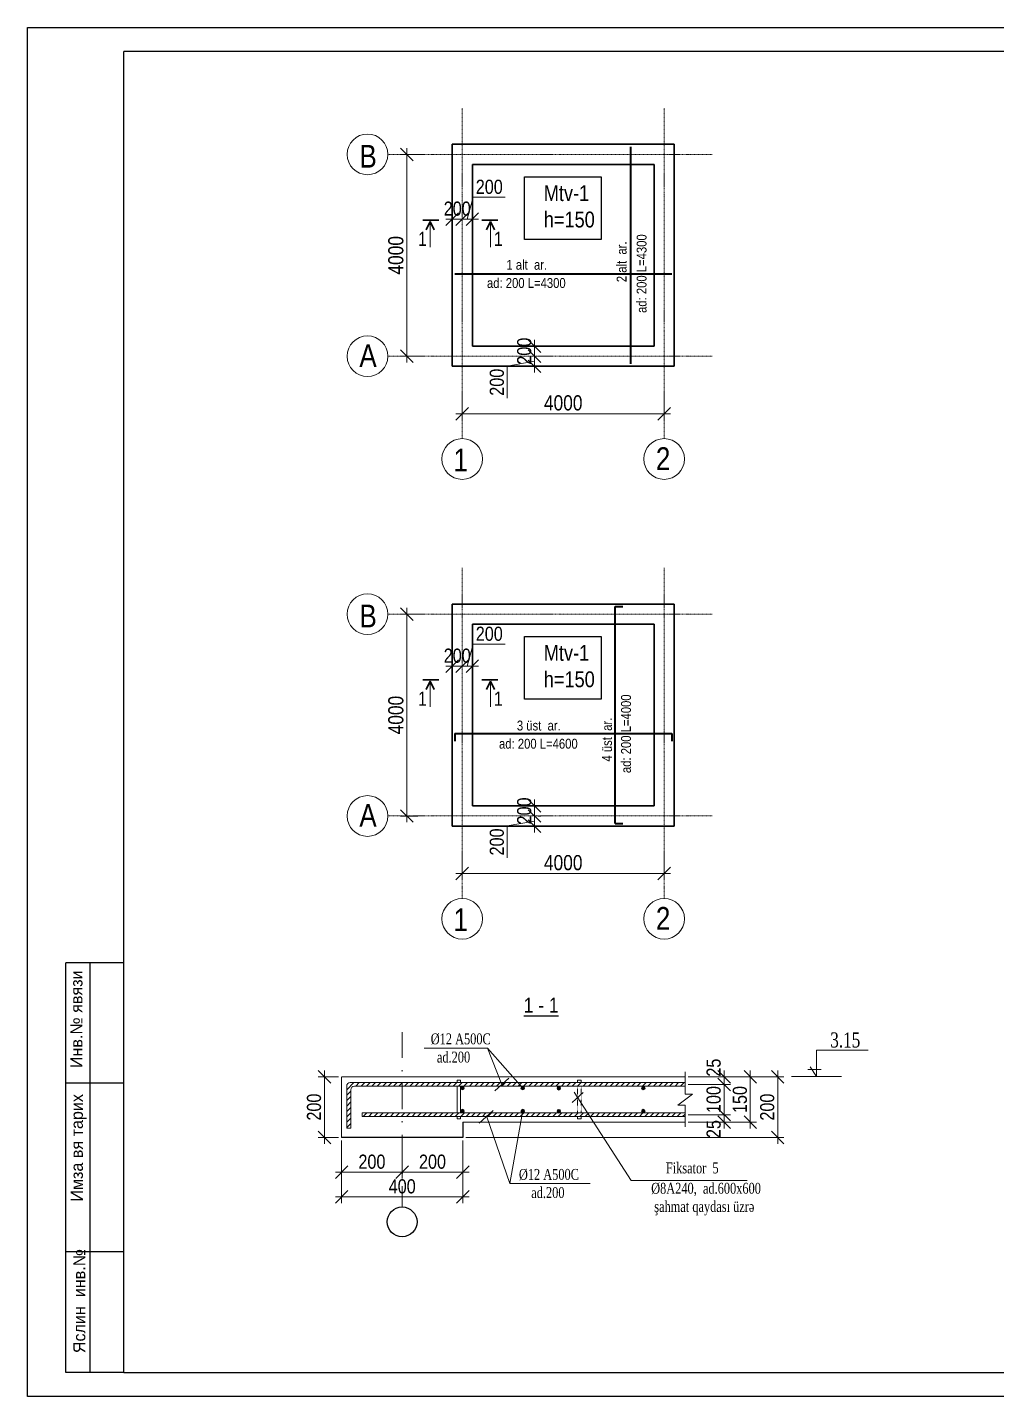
# Model space of a CAD drawing. Header units: millimetres. Extents: x 1321639 to 1366864, y -922319 to -736703.
# Drawn here: x 1328454 to 1347659, y -860063 to -832928 of the extents above; entities that cross this region are included whole.
import ezdxf

# ---------------------------------------------------------------- set-up
doc = ezdxf.new("R2010")
doc.units = ezdxf.units.MM
for name, pattern in [('DASHDOT', [25.4, 12.7, -6.35, 0, -6.35]), ('DASHDOTX2', [50.8, 25.4, -12.7, 0, -12.7]), ('HIDDENX2', [0.75, 0.5, -0.25]), ('Штрихпунктирная', [26.388888, 13.888888, -6.944444, 0, -5.555556])]:
    doc.linetypes.add(name, pattern=pattern)
for name, color, linetype, lineweight in [('arm1', 7, 'Continuous', 40), ('olchu', 253, 'Continuous', 9), ('Ox xetti', 1, 'DASHDOT', 18), ('oxlar_Ном._пера__1', 7, 'Continuous', 15), ('Rama', 75, 'Continuous', 25), ('XAT-1', 7, 'Continuous', 18), ('xett', 7, 'Continuous', 0)]:
    doc.layers.add(name, color=color, linetype=linetype, lineweight=lineweight)
for name, color, linetype in [('divarlar', 7, 'Continuous'), ('olculer', 7, 'Continuous'), ('Text', 7, 'Continuous')]:
    doc.layers.add(name, color=color, linetype=linetype)
doc.styles.add('400', font='times.ttf', dxfattribs={"width": 0.75, "height": 300})
doc.styles.add('CP_ATTR', font='A3TI(LA).TTF')
doc.styles.add('style1', font='A3TI(LA).TTF', dxfattribs={"height": 200})
doc.styles.add('style6', font='ARIALN.TTF', dxfattribs={"height": 300})
doc.styles.add('yazitipi', font='ARIALN.TTF')
doc.dimstyles.new('DIM_100', dxfattribs={"dimscale": 100, "dimtxt": 250, "dimasz": 2.5, "dimexe": 1.25, "dimexo": 0.625, "dimtad": 1, "dimdec": 0, "dimtxsty": 'style1', "dimblk": 'OBLIQUE', "dimcen": 2.5, "dimdle": 1.25, "dimclrd": 251, "dimclre": 251, "dimaunit": 1, "dimadec": 3, "dimazin": 0, "dimtfac": 1, "dimtdec": 0, "dimtmove": 1, "dimatfit": 3, "dimfxl": 1.25, "dimlwd": 5, "dimlwe": 5, "dimarcsym": 0})
doc.dimstyles.new('sevda', dxfattribs={"dimscale": 100, "dimtxt": 2.8, "dimasz": 2.5, "dimexe": 1.25, "dimexo": 0.625, "dimtad": 1, "dimtxsty": 'yazitipi', "dimblk": 'OBLIQUE', "dimcen": 2.5, "dimdle": 1.25, "dimclrd": 253, "dimclre": 253, "dimclrt": 73, "dimaunit": 1, "dimadec": 3, "dimazin": 0, "dimtfac": 1, "dimtmove": 1, "dimatfit": 3, "dimfxl": 1, "dimlwd": 13, "dimlwe": 13, "dimarcsym": 0})
pattern_1 = [(45, (1322777.28, -871992.78), (-53.6298, 53.6298), [])]

# ---------------------------------------------------------------- blocks, each defined once
blk = doc.blocks.new('_Oblique')
at = {"color": 0, "linetype": 'ByBlock', "lineweight": -2}
blk.add_line((-0.5, -0.5), (0.5, 0.5), dxfattribs=at)
blk = doc.blocks.new('*D151')
at = {"color": 251, "lineweight": 5, "transparency": 16777216}
for p, q in [((1337071, -840147), (1337071, -840712)), ((1341071, -840147), (1341071, -840712))]:
    blk.add_line(p, q, dxfattribs=at)
at = {"color": 251, "linetype": 'ByBlock', "lineweight": 5, "transparency": 16777216}
blk.add_line((1336946, -840587), (1341196, -840587), dxfattribs=at)
at = {"layer": 'Defpoints', "color": 0, "lineweight": 30, "transparency": 16777216}
for p in [(1337071, -840084), (1341071, -840084), (1341071, -840587)]:
    blk.add_point(p, dxfattribs=at)
at = {"color": 251, "lineweight": 5, "transparency": 16777216, "xscale": 250, "yscale": 250, "zscale": 250, "rotation": 180}
blk.add_blockref('_Oblique', (1337071, -840587), dxfattribs=at)
at = {"color": 251, "lineweight": 5, "transparency": 16777216, "xscale": 250, "yscale": 250, "zscale": 250}
blk.add_blockref('_Oblique', (1341071, -840587), dxfattribs=at)
at = {"color": 0, "transparency": 16777216, "insert": (1339071, -840371), "char_height": 300, "attachment_point": 5, "style": 'style6'}
blk.add_mtext('4000', dxfattribs=at)
blk = doc.blocks.new('*D118')
at = {"color": 251, "lineweight": 5, "transparency": 16777216}
for p, q in [((1336188, -835445), (1335847, -835445)), ((1336188, -839445), (1335847, -839445))]:
    blk.add_line(p, q, dxfattribs=at)
at = {"color": 251, "linetype": 'ByBlock', "lineweight": 5, "transparency": 16777216}
blk.add_line((1335972, -839570), (1335972, -835320), dxfattribs=at)
at = {"layer": 'Defpoints', "color": 0, "lineweight": 30, "transparency": 16777216}
for p in [(1335972, -835445), (1336251, -835445), (1336251, -839445)]:
    blk.add_point(p, dxfattribs=at)
at = {"color": 251, "lineweight": 5, "transparency": 16777216, "xscale": 250, "yscale": 250, "zscale": 250}
for p, rotation in [((1335972, -835445), 90), ((1335972, -839445), 270)]:
    blk.add_blockref('_Oblique', p, dxfattribs=dict(at, rotation=rotation))
at = {"color": 0, "transparency": 16777216, "insert": (1335756, -837445), "char_height": 300, "attachment_point": 5, "rotation": 90, "style": 'style6'}
blk.add_mtext('4000', dxfattribs=at)
blk = doc.blocks.new('dfvdvbvrtb')
at = {"lineweight": 25}
for p, q in [((1482917, -118590), (1523117, -118590)), ((1484917, -137990), (1483717, -137990)), ((1484917, -140490), (1483719, -140490)), ((1484917, -143990), (1483719, -143990)), ((1484917, -146490), (1483717, -146490)), ((1523117, -146990), (1482917, -146990))]:
    blk.add_line(p, q, dxfattribs=at)
at = {"color": 1, "lineweight": 25}
blk.add_line((1482917, -146990), (1482917, -118590), dxfattribs=at)
at = {"lineweight": 25, "ltscale": 15}
for p, q in [((1522617, -119090), (1484916, -119090)), ((1484917, -146490), (1522617, -146490))]:
    blk.add_line(p, q, dxfattribs=at)
at = {"color": 1, "lineweight": 25, "ltscale": 15}
blk.add_line((1484917, -146490), (1484917, -119089), dxfattribs=at)
at = {"lineweight": 25, "ltscale": 0.25}
for p, q in [((1483717, -146490), (1483717, -137990)), ((1484217, -146491), (1484217, -137990))]:
    blk.add_line(p, q, dxfattribs=at)
at = {"lineweight": 25, "char_height": 250, "width": 5959.93, "attachment_point": 1, "rotation": 90, "style": 'CP_ATTR'}
for s, insert in [('\\pt3143;Инв.№ явязи', (1483809, -140177)), ('\\pt3143;Имза вя тарих', (1483818, -142947)), ('\\pt3143;Яслин  инв.№', (1483868, -146089))]:
    blk.add_mtext(s, dxfattribs=dict(at, insert=insert))
blk = doc.blocks.new('*D130')
at = {"color": 253, "lineweight": 13, "transparency": 16777216}
for p, q in [((1341549, -853876), (1342383, -853876)), ((1342258, -853751), (1342258, -854601)), ((1341549, -854476), (1342383, -854476))]:
    blk.add_line(p, q, dxfattribs=at)
at = {"layer": 'Defpoints', "color": 0, "lineweight": 30, "transparency": 16777216}
for p in [(1341486, -853876), (1341486, -854476), (1342258, -854476)]:
    blk.add_point(p, dxfattribs=at)
at = {"color": 253, "lineweight": 13, "transparency": 16777216, "xscale": 250, "yscale": 250, "zscale": 250}
for p, rotation in [((1342258, -853876), 90), ((1342258, -854476), 270)]:
    blk.add_blockref('_Oblique', p, dxfattribs=dict(at, rotation=rotation))
at = {"color": 73, "transparency": 16777216, "insert": (1342053, -854176), "char_height": 280, "attachment_point": 5, "rotation": 90, "style": 'yazitipi'}
blk.add_mtext('{\\C256;100}', dxfattribs=at)
blk = doc.blocks.new('*D131')
at = {"color": 253, "lineweight": 13, "transparency": 16777216}
for p, q in [((1342258, -853601), (1342258, -854001)), ((1341549, -853726), (1342383, -853726)), ((1341549, -853876), (1342383, -853876))]:
    blk.add_line(p, q, dxfattribs=at)
at = {"layer": 'Defpoints', "color": 0, "lineweight": 30, "transparency": 16777216}
for p in [(1341486, -853726), (1341486, -853876), (1342258, -853876)]:
    blk.add_point(p, dxfattribs=at)
at = {"color": 253, "lineweight": 13, "transparency": 16777216, "xscale": 250, "yscale": 250, "zscale": 250}
for p, rotation in [((1342258, -853726), 90), ((1342258, -853876), 270)]:
    blk.add_blockref('_Oblique', p, dxfattribs=dict(at, rotation=rotation))
at = {"color": 73, "transparency": 16777216, "insert": (1342053, -853544), "char_height": 280, "attachment_point": 5, "rotation": 90, "style": 'yazitipi'}
blk.add_mtext('{\\C256;25}', dxfattribs=at)
blk = doc.blocks.new('*D132')
at = {"color": 253, "lineweight": 13, "transparency": 16777216}
for p, q in [((1341549, -854476), (1342383, -854476)), ((1342258, -854351), (1342258, -854751)), ((1341549, -854626), (1342383, -854626))]:
    blk.add_line(p, q, dxfattribs=at)
at = {"layer": 'Defpoints', "color": 0, "lineweight": 30, "transparency": 16777216}
for p in [(1341486, -854476), (1341486, -854626), (1342258, -854626)]:
    blk.add_point(p, dxfattribs=at)
at = {"color": 253, "lineweight": 13, "transparency": 16777216, "xscale": 250, "yscale": 250, "zscale": 250}
for p, rotation in [((1342258, -854476), 90), ((1342258, -854626), 270)]:
    blk.add_blockref('_Oblique', p, dxfattribs=dict(at, rotation=rotation))
at = {"color": 73, "transparency": 16777216, "insert": (1342053, -854761), "char_height": 280, "attachment_point": 5, "rotation": 90, "style": 'yazitipi'}
blk.add_mtext('{\\C256;25}', dxfattribs=at)
blk = doc.blocks.new('*D41')
at = {"color": 253, "lineweight": 13, "transparency": 16777216}
for p, q in [((1342779, -853601), (1342779, -854751)), ((1341549, -853726), (1342904, -853726)), ((1341549, -854626), (1342904, -854626))]:
    blk.add_line(p, q, dxfattribs=at)
at = {"layer": 'Defpoints', "color": 0, "lineweight": 30, "transparency": 16777216}
for p in [(1341486, -853726), (1341486, -854626), (1342779, -854626)]:
    blk.add_point(p, dxfattribs=at)
at = {"color": 253, "lineweight": 13, "transparency": 16777216, "xscale": 250, "yscale": 250, "zscale": 250}
for p, rotation in [((1342779, -853726), 90), ((1342779, -854626), 270)]:
    blk.add_blockref('_Oblique', p, dxfattribs=dict(at, rotation=rotation))
at = {"color": 73, "transparency": 16777216, "insert": (1342573, -854176), "char_height": 280, "attachment_point": 5, "rotation": 90, "style": 'yazitipi'}
blk.add_mtext('{\\C256;150}', dxfattribs=at)
blk = doc.blocks.new('*D42')
at = {"color": 253, "lineweight": 13, "transparency": 16777216}
for p, q in [((1343321, -853601), (1343321, -855051)), ((1341549, -853726), (1343446, -853726)), ((1337139, -854926), (1343446, -854926))]:
    blk.add_line(p, q, dxfattribs=at)
at = {"layer": 'Defpoints', "color": 0, "lineweight": 30, "transparency": 16777216}
for p in [(1341486, -853726), (1337077, -854926), (1343321, -854926)]:
    blk.add_point(p, dxfattribs=at)
at = {"color": 253, "lineweight": 13, "transparency": 16777216, "xscale": 250, "yscale": 250, "zscale": 250}
for p, rotation in [((1343321, -853726), 90), ((1343321, -854926), 270)]:
    blk.add_blockref('_Oblique', p, dxfattribs=dict(at, rotation=rotation))
at = {"color": 73, "transparency": 16777216, "insert": (1343115, -854326), "char_height": 280, "attachment_point": 5, "rotation": 90, "style": 'yazitipi'}
blk.add_mtext('{\\C256;200}', dxfattribs=at)
blk = doc.blocks.new('*D133')
at = {"color": 253, "lineweight": 13, "transparency": 16777216}
for p, q in [((1334339, -853601), (1334339, -855051)), ((1334618, -853726), (1334214, -853726)), ((1334618, -854926), (1334214, -854926))]:
    blk.add_line(p, q, dxfattribs=at)
at = {"layer": 'Defpoints', "color": 0, "lineweight": 30, "transparency": 16777216}
for p in [(1334681, -853726), (1334339, -854926), (1334681, -854926)]:
    blk.add_point(p, dxfattribs=at)
at = {"color": 253, "lineweight": 13, "transparency": 16777216, "xscale": 250, "yscale": 250, "zscale": 250}
for p, rotation in [((1334339, -853726), 90), ((1334339, -854926), 270)]:
    blk.add_blockref('_Oblique', p, dxfattribs=dict(at, rotation=rotation))
at = {"color": 73, "transparency": 16777216, "insert": (1334134, -854326), "char_height": 280, "attachment_point": 5, "rotation": 90, "style": 'yazitipi'}
blk.add_mtext('{\\C256;200}', dxfattribs=at)
blk = doc.blocks.new('*D43')
at = {"color": 253, "lineweight": 13, "transparency": 16777216}
for p, q in [((1334681, -854988), (1334681, -855739)), ((1335881, -854988), (1335881, -855739)), ((1336006, -855614), (1334556, -855614))]:
    blk.add_line(p, q, dxfattribs=at)
at = {"layer": 'Defpoints', "color": 0, "lineweight": 30, "transparency": 16777216}
for p in [(1334681, -854926), (1335881, -854926), (1334681, -855614)]:
    blk.add_point(p, dxfattribs=at)
at = {"color": 253, "lineweight": 13, "transparency": 16777216, "xscale": 250, "yscale": 250, "zscale": 250, "rotation": 180}
blk.add_blockref('_Oblique', (1334681, -855614), dxfattribs=at)
at = {"color": 253, "lineweight": 13, "transparency": 16777216, "xscale": 250, "yscale": 250, "zscale": 250}
blk.add_blockref('_Oblique', (1335881, -855614), dxfattribs=at)
at = {"color": 73, "transparency": 16777216, "insert": (1335281, -855409), "char_height": 280, "attachment_point": 5, "style": 'yazitipi'}
blk.add_mtext('{\\C256;200}', dxfattribs=at)
blk = doc.blocks.new('*D44')
at = {"color": 253, "lineweight": 13, "transparency": 16777216}
for p, q in [((1335881, -854988), (1335881, -855739)), ((1337081, -854988), (1337081, -855739)), ((1337206, -855614), (1335756, -855614))]:
    blk.add_line(p, q, dxfattribs=at)
at = {"layer": 'Defpoints', "color": 0, "lineweight": 30, "transparency": 16777216}
for p in [(1335881, -854926), (1337081, -854926), (1335881, -855614)]:
    blk.add_point(p, dxfattribs=at)
at = {"color": 253, "lineweight": 13, "transparency": 16777216, "xscale": 250, "yscale": 250, "zscale": 250, "rotation": 180}
blk.add_blockref('_Oblique', (1335881, -855614), dxfattribs=at)
at = {"color": 253, "lineweight": 13, "transparency": 16777216, "xscale": 250, "yscale": 250, "zscale": 250}
blk.add_blockref('_Oblique', (1337081, -855614), dxfattribs=at)
at = {"color": 73, "transparency": 16777216, "insert": (1336481, -855409), "char_height": 280, "attachment_point": 5, "style": 'yazitipi'}
blk.add_mtext('{\\C256;200}', dxfattribs=at)
blk = doc.blocks.new('*D134')
at = {"color": 253, "lineweight": 13, "transparency": 16777216}
for p, q in [((1334681, -854988), (1334681, -856229)), ((1337081, -854988), (1337081, -856229)), ((1334556, -856104), (1337206, -856104))]:
    blk.add_line(p, q, dxfattribs=at)
at = {"layer": 'Defpoints', "color": 0, "lineweight": 30, "transparency": 16777216}
for p in [(1334681, -854926), (1337081, -854926), (1337081, -856104)]:
    blk.add_point(p, dxfattribs=at)
at = {"color": 253, "lineweight": 13, "transparency": 16777216, "xscale": 250, "yscale": 250, "zscale": 250, "rotation": 180}
blk.add_blockref('_Oblique', (1334681, -856104), dxfattribs=at)
at = {"color": 253, "lineweight": 13, "transparency": 16777216, "xscale": 250, "yscale": 250, "zscale": 250}
blk.add_blockref('_Oblique', (1337081, -856104), dxfattribs=at)
at = {"color": 73, "transparency": 16777216, "insert": (1335881, -855898), "char_height": 280, "attachment_point": 5, "style": 'yazitipi'}
blk.add_mtext('{\\C256;400}', dxfattribs=at)
blk = doc.blocks.new('*D45')
at = {"color": 253, "lineweight": 13, "transparency": 16777216}
for p, q in [((1337196, -836728), (1336746, -836728)), ((1336871, -836665), (1336871, -836603)), ((1337071, -836665), (1337071, -836603))]:
    blk.add_line(p, q, dxfattribs=at)
at = {"layer": 'Defpoints', "color": 0, "lineweight": 15, "transparency": 16777216}
for p in [(1336871, -836728), (1336871, -836728), (1337071, -836728)]:
    blk.add_point(p, dxfattribs=at)
at = {"color": 253, "lineweight": 13, "transparency": 16777216, "xscale": 250, "yscale": 250, "zscale": 250, "rotation": 180}
blk.add_blockref('_Oblique', (1336871, -836728), dxfattribs=at)
at = {"color": 253, "lineweight": 13, "transparency": 16777216, "xscale": 250, "yscale": 250, "zscale": 250}
blk.add_blockref('_Oblique', (1337071, -836728), dxfattribs=at)
at = {"color": 73, "transparency": 16777216, "insert": (1336971, -836522), "char_height": 280, "attachment_point": 5, "style": 'yazitipi'}
blk.add_mtext('{\\C256;200}', dxfattribs=at)
blk = doc.blocks.new('*D46')
at = {"color": 253, "lineweight": 13, "transparency": 16777216}
for p, q in [((1337171, -836728), (1337288, -836294)), ((1337288, -836294), (1337924, -836294)), ((1336946, -836728), (1337396, -836728)), ((1337071, -836665), (1337071, -836603)), ((1337271, -836665), (1337271, -836603))]:
    blk.add_line(p, q, dxfattribs=at)
at = {"layer": 'Defpoints', "color": 0, "lineweight": 15, "transparency": 16777216}
for p in [(1337071, -836728), (1337271, -836728), (1337271, -836728)]:
    blk.add_point(p, dxfattribs=at)
at = {"color": 253, "lineweight": 13, "transparency": 16777216, "xscale": 250, "yscale": 250, "zscale": 250, "rotation": 180}
blk.add_blockref('_Oblique', (1337071, -836728), dxfattribs=at)
at = {"color": 253, "lineweight": 13, "transparency": 16777216, "xscale": 250, "yscale": 250, "zscale": 250}
blk.add_blockref('_Oblique', (1337271, -836728), dxfattribs=at)
at = {"color": 73, "transparency": 16777216, "insert": (1337606, -836089), "char_height": 280, "attachment_point": 5, "style": 'yazitipi'}
blk.add_mtext('{\\C256;200}', dxfattribs=at)
blk = doc.blocks.new('*D47')
at = {"color": 253, "lineweight": 13, "transparency": 16777216}
for p, q in [((1338505, -839570), (1338505, -839120)), ((1338568, -839245), (1338630, -839245)), ((1338568, -839445), (1338630, -839445))]:
    blk.add_line(p, q, dxfattribs=at)
at = {"layer": 'Defpoints', "color": 0, "lineweight": 30, "transparency": 16777216}
for p in [(1338505, -839245), (1338505, -839245), (1338505, -839445)]:
    blk.add_point(p, dxfattribs=at)
at = {"color": 253, "lineweight": 13, "transparency": 16777216, "xscale": 250, "yscale": 250, "zscale": 250}
for p, rotation in [((1338505, -839245), 90), ((1338505, -839445), 270)]:
    blk.add_blockref('_Oblique', p, dxfattribs=dict(at, rotation=rotation))
at = {"color": 73, "transparency": 16777216, "insert": (1338300, -839345), "char_height": 280, "attachment_point": 5, "rotation": 90, "style": 'yazitipi'}
blk.add_mtext('{\\C256;200}', dxfattribs=at)
blk = doc.blocks.new('*D48')
at = {"color": 253, "lineweight": 13, "transparency": 16777216}
for p, q in [((1338505, -839545), (1337962, -839642)), ((1338505, -839320), (1338505, -839770)), ((1338568, -839445), (1338630, -839445)), ((1337962, -839642), (1337962, -840277)), ((1338568, -839645), (1338630, -839645))]:
    blk.add_line(p, q, dxfattribs=at)
at = {"layer": 'Defpoints', "color": 0, "lineweight": 30, "transparency": 16777216}
for p in [(1338505, -839445), (1338505, -839645), (1338505, -839645)]:
    blk.add_point(p, dxfattribs=at)
at = {"color": 253, "lineweight": 13, "transparency": 16777216, "xscale": 250, "yscale": 250, "zscale": 250}
for p, rotation in [((1338505, -839445), 90), ((1338505, -839645), 270)]:
    blk.add_blockref('_Oblique', p, dxfattribs=dict(at, rotation=rotation))
at = {"color": 73, "transparency": 16777216, "insert": (1337757, -839960), "char_height": 280, "attachment_point": 5, "rotation": 90, "style": 'yazitipi'}
blk.add_mtext('{\\C0;200}', dxfattribs=at)
blk = doc.blocks.new('*D137')
at = {"color": 251, "lineweight": 5, "transparency": 16777216}
for p, q in [((1337071, -849258), (1337071, -849823)), ((1341071, -849258), (1341071, -849823))]:
    blk.add_line(p, q, dxfattribs=at)
at = {"color": 251, "linetype": 'ByBlock', "lineweight": 5, "transparency": 16777216}
blk.add_line((1336946, -849698), (1341196, -849698), dxfattribs=at)
at = {"layer": 'Defpoints', "color": 0, "lineweight": 30, "transparency": 16777216}
for p in [(1337071, -849196), (1341071, -849196), (1341071, -849698)]:
    blk.add_point(p, dxfattribs=at)
at = {"color": 251, "lineweight": 5, "transparency": 16777216, "xscale": 250, "yscale": 250, "zscale": 250, "rotation": 180}
blk.add_blockref('_Oblique', (1337071, -849698), dxfattribs=at)
at = {"color": 251, "lineweight": 5, "transparency": 16777216, "xscale": 250, "yscale": 250, "zscale": 250}
blk.add_blockref('_Oblique', (1341071, -849698), dxfattribs=at)
at = {"color": 0, "transparency": 16777216, "insert": (1339071, -849483), "char_height": 300, "attachment_point": 5, "style": 'style6'}
blk.add_mtext('4000', dxfattribs=at)
blk = doc.blocks.new('*D90')
at = {"color": 251, "linetype": 'ByBlock', "lineweight": 5, "transparency": 16777216}
blk.add_line((1335972, -848682), (1335972, -844432), dxfattribs=at)
at = {"color": 251, "lineweight": 5, "transparency": 16777216}
for p, q in [((1336188, -844557), (1335847, -844557)), ((1336188, -848557), (1335847, -848557))]:
    blk.add_line(p, q, dxfattribs=at)
at = {"layer": 'Defpoints', "color": 0, "lineweight": 30, "transparency": 16777216}
for p in [(1335972, -844557), (1336251, -844557), (1336251, -848557)]:
    blk.add_point(p, dxfattribs=at)
at = {"color": 251, "lineweight": 5, "transparency": 16777216, "xscale": 250, "yscale": 250, "zscale": 250}
for p, rotation in [((1335972, -844557), 90), ((1335972, -848557), 270)]:
    blk.add_blockref('_Oblique', p, dxfattribs=dict(at, rotation=rotation))
at = {"color": 0, "transparency": 16777216, "insert": (1335756, -846557), "char_height": 300, "attachment_point": 5, "rotation": 90, "style": 'style6'}
blk.add_mtext('4000', dxfattribs=at)
blk = doc.blocks.new('*D91')
at = {"color": 253, "lineweight": 13, "transparency": 16777216}
for p, q in [((1336871, -845524), (1336871, -845462)), ((1337071, -845524), (1337071, -845462)), ((1337196, -845587), (1336746, -845587))]:
    blk.add_line(p, q, dxfattribs=at)
at = {"layer": 'Defpoints', "color": 0, "lineweight": 30, "transparency": 16777216}
for p in [(1336871, -845587), (1336871, -845587), (1337071, -845587)]:
    blk.add_point(p, dxfattribs=at)
at = {"color": 253, "lineweight": 13, "transparency": 16777216, "xscale": 250, "yscale": 250, "zscale": 250, "rotation": 180}
blk.add_blockref('_Oblique', (1336871, -845587), dxfattribs=at)
at = {"color": 253, "lineweight": 13, "transparency": 16777216, "xscale": 250, "yscale": 250, "zscale": 250}
blk.add_blockref('_Oblique', (1337071, -845587), dxfattribs=at)
at = {"color": 73, "transparency": 16777216, "insert": (1336971, -845381), "char_height": 280, "attachment_point": 5, "style": 'yazitipi'}
blk.add_mtext('{\\C256;200}', dxfattribs=at)
blk = doc.blocks.new('*D92')
at = {"color": 253, "lineweight": 13, "transparency": 16777216}
for p, q in [((1337171, -845587), (1337288, -845153)), ((1337288, -845153), (1337924, -845153)), ((1337071, -845524), (1337071, -845462)), ((1337271, -845524), (1337271, -845462)), ((1336946, -845587), (1337396, -845587))]:
    blk.add_line(p, q, dxfattribs=at)
at = {"layer": 'Defpoints', "color": 0, "lineweight": 30, "transparency": 16777216}
for p in [(1337071, -845587), (1337271, -845587), (1337271, -845587)]:
    blk.add_point(p, dxfattribs=at)
at = {"color": 253, "lineweight": 13, "transparency": 16777216, "xscale": 250, "yscale": 250, "zscale": 250, "rotation": 180}
blk.add_blockref('_Oblique', (1337071, -845587), dxfattribs=at)
at = {"color": 253, "lineweight": 13, "transparency": 16777216, "xscale": 250, "yscale": 250, "zscale": 250}
blk.add_blockref('_Oblique', (1337271, -845587), dxfattribs=at)
at = {"color": 73, "transparency": 16777216, "insert": (1337606, -844947), "char_height": 280, "attachment_point": 5, "style": 'yazitipi'}
blk.add_mtext('{\\C256;200}', dxfattribs=at)
blk = doc.blocks.new('*D93')
at = {"color": 253, "lineweight": 13, "transparency": 16777216}
for p, q in [((1338505, -848682), (1338505, -848232)), ((1338568, -848357), (1338630, -848357)), ((1338568, -848557), (1338630, -848557))]:
    blk.add_line(p, q, dxfattribs=at)
at = {"layer": 'Defpoints', "color": 0, "lineweight": 30, "transparency": 16777216}
for p in [(1338505, -848357), (1338505, -848357), (1338505, -848557)]:
    blk.add_point(p, dxfattribs=at)
at = {"color": 253, "lineweight": 13, "transparency": 16777216, "xscale": 250, "yscale": 250, "zscale": 250}
for p, rotation in [((1338505, -848357), 90), ((1338505, -848557), 270)]:
    blk.add_blockref('_Oblique', p, dxfattribs=dict(at, rotation=rotation))
at = {"color": 73, "transparency": 16777216, "insert": (1338300, -848457), "char_height": 280, "attachment_point": 5, "rotation": 90, "style": 'yazitipi'}
blk.add_mtext('{\\C256;200}', dxfattribs=at)
blk = doc.blocks.new('*D94')
at = {"color": 253, "lineweight": 13, "transparency": 16777216}
for p, q in [((1338505, -848432), (1338505, -848882)), ((1338505, -848657), (1337962, -848754)), ((1337962, -848754), (1337962, -849389)), ((1338568, -848557), (1338630, -848557)), ((1338568, -848757), (1338630, -848757))]:
    blk.add_line(p, q, dxfattribs=at)
at = {"layer": 'Defpoints', "color": 0, "lineweight": 30, "transparency": 16777216}
for p in [(1338505, -848557), (1338505, -848757), (1338505, -848757)]:
    blk.add_point(p, dxfattribs=at)
at = {"color": 253, "lineweight": 13, "transparency": 16777216, "xscale": 250, "yscale": 250, "zscale": 250}
for p, rotation in [((1338505, -848557), 90), ((1338505, -848757), 270)]:
    blk.add_blockref('_Oblique', p, dxfattribs=dict(at, rotation=rotation))
at = {"color": 73, "transparency": 16777216, "insert": (1337757, -849071), "char_height": 280, "attachment_point": 5, "rotation": 90, "style": 'yazitipi'}
blk.add_mtext('{\\C0;200}', dxfattribs=at)

msp = doc.modelspace()

# ---------------------------------------------------------------- hatches: boundary and pattern name
at = {"layer": 'arm1', "lineweight": 0}
h = msp.add_hatch(dxfattribs=at)
h.set_pattern_fill('ANSI31', color=4, scale=23.887872, style=0)
h.set_pattern_definition(pattern_1)
edge = h.paths.add_edge_path()
edge.add_line((1334781.295, -854740.144), (1334781.295, -853911.802))
edge.add_arc((1334852.958, -853911.802), 71.664, 90, 179.9999998, ccw=False)
edge.add_line((1334852.958, -853840.139), (1341486.433, -853840.139))
edge.add_line((1341486.433, -853840.139), (1341486.433, -853911.802))
edge.add_line((1341486.433, -853911.802), (1334932.988, -853911.802))
edge.add_arc((1334932.988, -853983.466), 71.664, 90, 180)
edge.add_line((1334861.324, -853983.466), (1334861.324, -854740.144))
edge.add_line((1334861.324, -854740.144), (1334781.295, -854740.144))
for points in [[(1337110.756, -853947.61, 1), (1337039.092, -853947.61, 1)], [(1338305.149, -853947.61, 1), (1338233.486, -853947.61, 1)], [(1339020.73, -853951.698, 1), (1338949.067, -853951.698, 1)], [(1340693.937, -853947.61, 1), (1340622.273, -853947.61, 1)], [(1337110.756, -854404.32, 1), (1337039.092, -854404.32, 1)], [(1338305.149, -854404.32, 1), (1338233.486, -854404.32, 1)], [(1339020.73, -854408.409, 1), (1338949.067, -854408.409, 1)], [(1340693.937, -854404.32, 1), (1340622.273, -854404.32, 1)]]:
    msp.add_hatch(color=4, dxfattribs=at).paths.add_polyline_path(points)
h = msp.add_hatch(dxfattribs=at)
h.set_pattern_fill('ANSI31', color=4, scale=23.887872, style=0)
h.set_pattern_definition(pattern_1)
h.paths.add_polyline_path([(1335087.792, -854440.139), (1341486.433, -854440.139), (1341486.433, -854511.802), (1335087.792, -854511.802)])

# ---------------------------------------------------------------- linework, layer by layer
at = {"color": 3, "lineweight": 35, "ltscale": 15}
for p, q in [((1340408.841, -839595.158), (1340408.841, -835295.158)), ((1336920.601, -837811.577), (1341220.601, -837811.577)), ((1340103.672, -848706.677), (1340103.672, -844406.677)), ((1340103.672, -844406.677), (1340253.672, -844406.677)), ((1336920.601, -846923.096), (1341220.601, -846923.096)), ((1336920.601, -846923.096), (1336920.601, -847073.096)), ((1341220.601, -846923.096), (1341220.601, -847073.096)), ((1340103.672, -848706.677), (1340253.672, -848706.677))]:
    msp.add_line(p, q, dxfattribs=at)
at = {"color": 0, "lineweight": 30, "ltscale": 80}
for p, q in [((1336605.426, -836747.168), (1336291.84, -836747.168)), ((1336436.041, -836776.021), (1336356.722, -836938.942)), ((1336436.041, -836776.021), (1336515.361, -836938.942)), ((1337461.732, -836747.168), (1337775.318, -836747.168)), ((1337631.117, -836776.021), (1337551.797, -836938.942)), ((1337631.117, -836776.021), (1337710.436, -836938.942)), ((1336605.426, -845858.686), (1336291.84, -845858.686)), ((1336436.041, -845887.539), (1336356.722, -846050.461)), ((1336436.041, -845887.539), (1336515.361, -846050.461)), ((1337461.732, -845858.686), (1337775.318, -845858.686)), ((1337631.117, -845887.539), (1337551.797, -846050.461)), ((1337631.117, -845887.539), (1337710.436, -846050.461))]:
    msp.add_line(p, q, dxfattribs=at)
at = {"color": 0, "lineweight": 20, "ltscale": 80}
for p, q in [((1336436.041, -837281.488), (1336436.041, -836776.021)), ((1337631.117, -837281.488), (1337631.117, -836776.021)), ((1336436.041, -846393.007), (1336436.041, -845887.539)), ((1337631.117, -846393.007), (1337631.117, -845887.539))]:
    msp.add_line(p, q, dxfattribs=at)
at = {"color": 0, "lineweight": 9}
for p, q in [((1344089.075, -853716.726), (1344089.075, -853196.656)), ((1344089.075, -853196.656), (1345115.751, -853196.656)), ((1343916.837, -853578.073), (1344184.794, -853578.073)), ((1344089.075, -853716.726), (1343966.994, -853528.016))]:
    msp.add_line(p, q, dxfattribs=at)
at = {"color": 0, "lineweight": 13}
msp.add_line((1343593.713, -853716.726), (1344584.436, -853716.726), dxfattribs=at)
for p, q in [((1337080.727, -854625.971), (1337080.727, -854925.971)), ((1337080.727, -854925.971), (1334680.727, -854925.971))]:
    msp.add_line(p, q)
for points in [[(1336870.601, -839645.158), (1341270.601, -839645.158), (1341270.601, -835245.158), (1336870.601, -835245.158)], [(1336870.601, -848756.677), (1341270.601, -848756.677), (1341270.601, -844356.677), (1336870.601, -844356.677)]]:
    msp.add_lwpolyline(points, close=True)
at = {"ltscale": 15}
for points in [[(1338304.961, -835888.54), (1339822.735, -835888.54), (1339822.735, -837132.473), (1338304.961, -837132.473)], [(1338304.961, -845000.059), (1339822.735, -845000.059), (1339822.735, -846243.992), (1338304.961, -846243.992)]]:
    msp.add_lwpolyline(points, close=True, dxfattribs=at)
at = {"layer": 'arm1', "color": 4, "lineweight": 0}
for p, q in [((1341486.433, -853840.139), (1334852.958, -853840.139)), ((1341486.433, -853911.802), (1335039.679, -853911.802)), ((1336967.482, -853795.204), (1336967.482, -853840.139)), ((1336967.482, -853795.204), (1337039.146, -853795.204)), ((1336967.482, -853911.802), (1336967.482, -854440.139)), ((1337039.146, -853795.204), (1337039.146, -853840.139)), ((1337039.146, -853911.802), (1337039.146, -854440.139)), ((1339356.269, -853795.204), (1339356.269, -853840.139)), ((1339356.269, -853795.204), (1339427.933, -853795.204)), ((1339427.933, -853795.204), (1339427.933, -853840.139)), ((1341486.433, -854440.139), (1335087.792, -854440.139)), ((1341486.433, -854511.802), (1335087.792, -854511.802)), ((1336967.482, -854511.802), (1336967.482, -854557.185)), ((1336967.482, -854557.185), (1337039.146, -854557.185)), ((1337039.146, -854511.802), (1337039.146, -854557.185)), ((1339356.269, -854511.802), (1339356.269, -854557.185)), ((1339356.269, -854557.185), (1339427.933, -854557.185)), ((1339427.933, -854511.802), (1339427.933, -854557.185))]:
    msp.add_line(p, q, dxfattribs=at)
at = {"layer": 'arm1', "color": 4, "linetype": 'HIDDENX2', "lineweight": 0, "ltscale": 0.02}
for p, q in [((1339356.269, -853911.802), (1339356.269, -854440.139)), ((1339427.933, -853911.802), (1339427.933, -854440.139))]:
    msp.add_line(p, q, dxfattribs=at)
at = {"layer": 'arm1', "color": 4, "lineweight": 0}
msp.add_lwpolyline([(1334781.295, -854740.144), (1334781.295, -853911.802, -0.414213561), (1334852.958, -853840.139), (1341486.433, -853840.139), (1341486.433, -853911.802), (1334932.988, -853911.802, 0.414213562), (1334861.324, -853983.466), (1334861.324, -854740.144), (1334781.295, -854740.144)], format="xyb", dxfattribs=at)
msp.add_lwpolyline([(1335087.792, -854440.139), (1341486.433, -854440.139), (1341486.433, -854511.802), (1335087.792, -854511.802)], close=True, dxfattribs=at)
for centre in [(1337074.924, -853947.61), (1338269.318, -853947.61), (1338984.899, -853951.698), (1340658.105, -853947.61), (1337074.924, -854404.32), (1338269.318, -854404.32), (1338984.899, -854408.409), (1340658.105, -854404.32)]:
    msp.add_circle(centre, 35.832, dxfattribs=at)
at = {"layer": 'divarlar', "lineweight": 30, "flags": 128}
for points in [[(1336870.601, -839645.158), (1336870.601, -835245.158)], [(1341270.601, -835245.158), (1336870.601, -835245.158)], [(1341270.601, -839645.158), (1341270.601, -835245.158)], [(1337270.601, -839245.158), (1337270.601, -835645.158)], [(1340870.601, -835645.158), (1337270.601, -835645.158)], [(1340870.601, -839245.158), (1340870.601, -835645.158)], [(1340870.601, -839245.158), (1337270.601, -839245.158)], [(1341270.601, -839645.158), (1336870.601, -839645.158)], [(1336870.601, -848756.677), (1336870.601, -844356.677)], [(1341270.601, -844356.677), (1336870.601, -844356.677)], [(1341270.601, -848756.677), (1341270.601, -844356.677)], [(1337270.601, -848356.677), (1337270.601, -844756.677)], [(1340870.601, -844756.677), (1337270.601, -844756.677)], [(1340870.601, -848356.677), (1340870.601, -844756.677)], [(1340870.601, -848356.677), (1337270.601, -848356.677)], [(1341270.601, -848756.677), (1336870.601, -848756.677)]]:
    msp.add_lwpolyline(points, dxfattribs=at)
at = {"layer": 'olchu', "lineweight": 30, "ltscale": 200}
for points in [[(1337994.136, -853752.767), (1337714.788, -854004.787)], [(1339465.456, -854038.715), (1339247.083, -854235.725)], [(1337684.245, -854393.085), (1337404.898, -854645.105)]]:
    msp.add_lwpolyline(points, dxfattribs=at)
at = {"layer": 'olculer', "lineweight": 15}
for centre in [(1335193.965, -835445.158), (1335193.965, -839445.158), (1337070.601, -841481.611), (1341070.601, -841481.611), (1335193.965, -844556.677), (1335193.965, -848556.677), (1337070.601, -850593.13), (1341070.601, -850593.13)]:
    msp.add_circle(centre, 403.2, dxfattribs=at)
at = {"layer": 'Ox xetti', "linetype": 'DASHDOTX2', "lineweight": 15, "ltscale": 20}
msp.add_line((1335880.727, -852842.434), (1335880.727, -856305.519), dxfattribs=at)
at = {"layer": 'oxlar_Ном._пера__1', "linetype": 'Штрихпунктирная', "lineweight": 9, "flags": 128}
for points in [[(1337070.601, -841078.411), (1337070.601, -834528.58)], [(1341070.601, -841078.411), (1341070.601, -834528.58)], [(1342021.804, -835445.158), (1335597.165, -835445.158)], [(1342021.804, -839445.158), (1335597.165, -839445.158)], [(1337070.601, -850189.93), (1337070.601, -843640.099)], [(1341070.601, -850189.93), (1341070.601, -843640.099)], [(1342021.804, -844556.677), (1335597.165, -844556.677)], [(1342021.804, -848556.677), (1335597.165, -848556.677)]]:
    msp.add_lwpolyline(points, dxfattribs=at)
at = {"layer": 'Rama', "ltscale": 30}
msp.add_circle((1335879.148, -856601.182), 295.663, dxfattribs=at)
at = {"layer": 'XAT-1'}
for p, q in [((1334680.727, -853725.971), (1334680.727, -854925.971)), ((1341486.433, -853725.971), (1334687.843, -853725.971)), ((1337080.727, -854625.971), (1341486.433, -854625.971))]:
    msp.add_line(p, q, dxfattribs=at)
at = {"layer": 'xett', "lineweight": 9}
msp.add_line((1337569.158, -853156.548), (1337853.72, -853879.447), dxfattribs=at)
for points in [[(1336314.192, -853156.548), (1336314.192, -853156.548), (1337569.158, -853156.548)], [(1337569.158, -853156.548), (1338269.318, -853947.61)], [(1339288.131, -854031.844), (1340419.197, -855781.037), (1342716.889, -855781.037)], [(1338269.318, -854392.339), (1338012.625, -855841.716)], [(1337551.605, -854499.834), (1338012.625, -855841.716), (1339604.387, -855841.716)]]:
    msp.add_lwpolyline(points, dxfattribs=at)
at = {"layer": 'xett'}
msp.add_lwpolyline([(1341486.433, -853627.614), (1341486.433, -854066.551), (1341630.505, -854066.551), (1341345.033, -854288.27), (1341486.433, -854288.27), (1341486.433, -854717.554)], dxfattribs=at)

# ---------------------------------------------------------------- block references
at = {"xscale": 0.9554694104179444, "yscale": 0.9554694104179444, "zscale": 0.9554694104179444}
msp.add_blockref('dfvdvbvrtb', (-88427.806, -719618.815), dxfattribs=at)

# ---------------------------------------------------------------- texts
at = {"color": 0, "char_height": 314.39415, "width": 7535.58766, "attachment_point": 1, "style": 'style6'}
for insert in [(1338685.51, -836054.98), (1338685.51, -845166.499)]:
    msp.add_mtext('{\\fArial Narrow|b0|i0|c238|p34;M}t{\\fArial Narrow|b0|i0|c238|p34;v}-{\\fArial Narrow|b0|i0|c238|p34;1\\Ph=150}', dxfattribs=dict(at, insert=insert))
at = {"char_height": 280, "style": 'style6'}
for insert, attachment_point in [((1336192.966, -836979.519), 1), ((1337874.192, -836979.519), 3), ((1336192.966, -846091.038), 1), ((1337874.192, -846091.038), 3)]:
    msp.add_mtext_dynamic_manual_height_columns('1', width=700.20287, gutter_width=1500, heights=[0], dxfattribs=dict(at, insert=insert, attachment_point=attachment_point))
at = {"color": 2, "linetype": 'ByBlock', "lineweight": 40, "char_height": 195, "attachment_point": 5, "rotation": 90, "style": 'style6'}
for s, insert in [('\\A1;аd: {\\fArial Narrow|b0|i0|c238|p34;20}0{\\fArial Narrow|b0|i0|c238|p34; L=43}00{\\fArial Narrow|b0|i0|c238|p34;    }', (1340625.384, -837808.121)), ('\\A1;аd: {\\fArial Narrow|b0|i0|c238|p34;20}0{\\fArial Narrow|b0|i0|c238|p34; L=}4000{\\fArial Narrow|b0|i0|c238|p34;    }', (1340316.7, -846926.681))]:
    msp.add_mtext(s, dxfattribs=dict(at, insert=insert))
at = {"color": 2, "linetype": 'ByBlock', "lineweight": 40, "char_height": 195, "width": 1671.99111, "attachment_point": 5, "rotation": 90, "style": 'style6'}
for s, insert in [('\\A1;\\pxt3;2 {\\fArial Narrow|b0|i0|c238|p34;al}t  аr.', (1340229.803, -837573.799)), ('\\A1;\\pxt3;4 {\\fArial Narrow|b0|i0|c238|p34;üs}t  аr.', (1339939.384, -847043.733))]:
    msp.add_mtext(s, dxfattribs=dict(at, insert=insert))
at = {"color": 2, "linetype": 'ByBlock', "lineweight": 40, "char_height": 195, "width": 1671.99111, "attachment_point": 5, "style": 'style6'}
for s, insert in [('\\A1;\\pxt3;1 {\\fArial Narrow|b0|i0|c238|p34;al}t  аr.', (1338349.422, -837634.387)), ('\\A1;\\pxt3;3 {\\fArial Narrow|b0|i0|c238|p34;üs}t  аr.', (1338587.807, -846765.104))]:
    msp.add_mtext(s, dxfattribs=dict(at, insert=insert))
at = {"color": 2, "linetype": 'ByBlock', "lineweight": 40, "char_height": 195, "attachment_point": 5, "style": 'style6'}
for s, insert in [('\\A1;аd: {\\fArial Narrow|b0|i0|c238|p34;20}0{\\fArial Narrow|b0|i0|c238|p34; L=43}00{\\fArial Narrow|b0|i0|c238|p34;    }', (1338340.397, -837995.152)), ('\\A1;аd: {\\fArial Narrow|b0|i0|c238|p34;20}0{\\fArial Narrow|b0|i0|c238|p34; L=}4{\\fArial Narrow|b0|i0|c238|p34;6}00{\\fArial Narrow|b0|i0|c238|p34;    }', (1338578.782, -847125.869))]:
    msp.add_mtext(s, dxfattribs=dict(at, insert=insert))
at = {"insert": (1344363.365, -852844.716), "char_height": 300, "width": 189.7851, "attachment_point": 1, "style": '400'}
msp.add_mtext('3.15', dxfattribs=at)
at = {"layer": 'olculer', "char_height": 450, "attachment_point": 7, "style": 'style6'}
for s, insert in [('\\pxqc;B', (1334678.084, -835707.314)), ('\\pxqc;A', (1334676.763, -839658.442)), ('\\pxqc;1', (1336512.959, -841725.826)), ('\\pxqc;2', (1340524.473, -841699.224)), ('\\pxqc;B', (1334678.084, -844818.833)), ('\\pxqc;A', (1334676.763, -848769.961)), ('\\pxqc;1', (1336512.959, -850837.345)), ('\\pxqc;2', (1340524.473, -850810.743))]:
    msp.add_mtext_dynamic_manual_height_columns(s, width=1053.90611, gutter_width=12.5, heights=[0], dxfattribs=dict(at, insert=insert))
at = {"layer": 'Text', "ltscale": 30, "insert": (1338290.222, -852156.704), "char_height": 300, "attachment_point": 1, "style": 'style6'}
msp.add_mtext('{\\L1 \\fArial Narrow|b0|i0|c238|p34;- \\fArial Narrow|b0|i0|c204|p34;1}', dxfattribs=at)
at = {"layer": 'Text', "color": 0, "char_height": 216, "attachment_point": 1, "style": '400'}
for s, insert in [('%%C12{\\fTimes New Roman|b0|i0|c238|p18; }A500C{\\fTimes New Roman|b0|i0|c238|p18;\\P  ad.200}', (1336446.367, -852865.862)), ('%%C12{\\fTimes New Roman|b0|i0|c238|p18; }A500C{\\fTimes New Roman|b0|i0|c238|p18;\\P    ad.200}', (1338193.405, -855551.173)), ('Fiksator  5', (1341104.278, -855423.179)), (' {\\fTimes New Roman|b0|i0|c238|p18; }%%C8A240,  {\\fTimes New Roman|b0|i0|c238|p18;ad.600x600}\\P   {\\fTimes New Roman|b0|i0|c238|p18;şahmat qaydası üzrə}', (1340691.787, -855826.436))]:
    msp.add_mtext(s, dxfattribs=dict(at, insert=insert))

# ---------------------------------------------------------------- dimensions: what is measured, and where the dimension line sits
for base, p1, p2, picture, middle in [((1335972.045, -835445.158), (1336250.759, -839445.158), (1336250.759, -835445.158), '*D118', (1335756.373, -837445.158)), ((1335972.045, -844556.677), (1336250.759, -848556.677), (1336250.759, -844556.677), '*D90', (1335756.373, -846556.677))]:
    dim = msp.add_linear_dim(base=base, p1=p1, p2=p2, angle=90, dimstyle='DIM_100', override={"dimtxsty": 'style6'})
    dim.commit()
    dim.dimension.update_dxf_attribs({"geometry": picture, "text_midpoint": middle})
for base, p1, p2, picture, middle in [((1337270.601, -836727.757), (1337070.601, -836727.757), (1337270.601, -836727.757), '*D46', (1337350.948, -836294.126)), ((1336870.601, -836727.757), (1337070.601, -836727.757), (1336870.601, -836727.757), '*D45', (1336970.601, -836727.757)), ((1337270.601, -845586.542), (1337070.601, -845586.542), (1337270.601, -845586.542), '*D92', (1337350.948, -845152.911)), ((1336870.601, -845586.542), (1337070.601, -845586.542), (1336870.601, -845586.542), '*D91', (1336970.601, -845586.542))]:
    dim = msp.add_linear_dim(base=base, p1=p1, p2=p2, text='{\\C256;<>}', dimstyle='sevda')
    dim.commit()
    dim.dimension.update_dxf_attribs({"geometry": picture, "text_midpoint": middle, "dimtype": 160})
for base, p1, p2, text, picture, middle in [((1338505.059, -839245.158), (1338505.059, -839445.158), (1338505.059, -839245.158), '{\\C256;<>}', '*D47', (1338505.059, -839345.158)), ((1338505.059, -839645.158), (1338505.059, -839445.158), (1338505.059, -839645.158), '{\\C0;<>}', '*D48', (1337961.981, -839704.638)), ((1338505.059, -848356.677), (1338505.059, -848556.677), (1338505.059, -848356.677), '{\\C256;<>}', '*D93', (1338505.059, -848456.677)), ((1338505.059, -848756.677), (1338505.059, -848556.677), (1338505.059, -848756.677), '{\\C0;<>}', '*D94', (1337961.981, -848816.157))]:
    dim = msp.add_linear_dim(base=base, p1=p1, p2=p2, angle=90, text=text, dimstyle='sevda')
    dim.commit()
    dim.dimension.update_dxf_attribs({"geometry": picture, "text_midpoint": middle, "dimtype": 160})
for base, p1, p2, picture, middle in [((1341070.601, -840586.836), (1337070.601, -840084.48), (1341070.601, -840084.48), '*D151', (1339070.601, -840371.164)), ((1341070.601, -849698.355), (1337070.601, -849195.999), (1341070.601, -849195.999), '*D137', (1339070.601, -849482.683))]:
    dim = msp.add_linear_dim(base=base, p1=p1, p2=p2, dimstyle='DIM_100', override={"dimtxsty": 'style6'})
    dim.commit()
    dim.dimension.update_dxf_attribs({"geometry": picture, "text_midpoint": middle})
for base, p1, p2, picture, middle in [((1342258.147, -853875.971), (1341486.433, -853725.971), (1341486.433, -853875.971), '*D131', (1342258.147, -853544.181)), ((1343320.623, -854925.971), (1341486.433, -853725.971), (1337076.63, -854925.971), '*D42', (1343320.623, -854325.971)), ((1342778.633, -854625.971), (1341486.433, -853725.971), (1341486.433, -854625.971), '*D41', (1342778.633, -854175.971)), ((1342258.147, -854475.971), (1341486.433, -853875.971), (1341486.433, -854475.971), '*D130', (1342258.147, -854175.971)), ((1342258.147, -854625.971), (1341486.433, -854475.971), (1341486.433, -854625.971), '*D132', (1342258.147, -854760.918))]:
    dim = msp.add_linear_dim(base=base, p1=p1, p2=p2, angle=90, text='{\\C256;<>}', dimstyle='sevda', override={"dimlfac": 0.166667})
    dim.commit()
    dim.dimension.update_dxf_attribs({"geometry": picture, "text_midpoint": middle, "dimtype": 160})
dim = msp.add_linear_dim(base=(1334338.967, -854925.971), p1=(1334680.727, -853725.971), p2=(1334680.727, -854925.971), angle=90, text='{\\C256;<>}', dimstyle='sevda', override={"dimlfac": 0.166667})
dim.commit()
dim.dimension.update_dxf_attribs({"geometry": '*D133', "text_midpoint": (1334133.507, -854325.971)})
for base, p1, p2, picture, middle in [((1334680.727, -855614.317), (1335880.727, -854925.971), (1334680.727, -854925.971), '*D43', (1335280.727, -855614.317)), ((1337080.727, -856103.958), (1334680.727, -854925.971), (1337080.727, -854925.971), '*D134', (1335880.727, -856103.958)), ((1335880.727, -855614.317), (1337080.727, -854925.971), (1335880.727, -854925.971), '*D44', (1336480.727, -855614.317))]:
    dim = msp.add_linear_dim(base=base, p1=p1, p2=p2, text='{\\C256;<>}', dimstyle='sevda', override={"dimlfac": 0.166667})
    dim.commit()
    dim.dimension.update_dxf_attribs({"geometry": picture, "text_midpoint": middle, "dimtype": 160})

doc.saveas('drawing.dxf')
